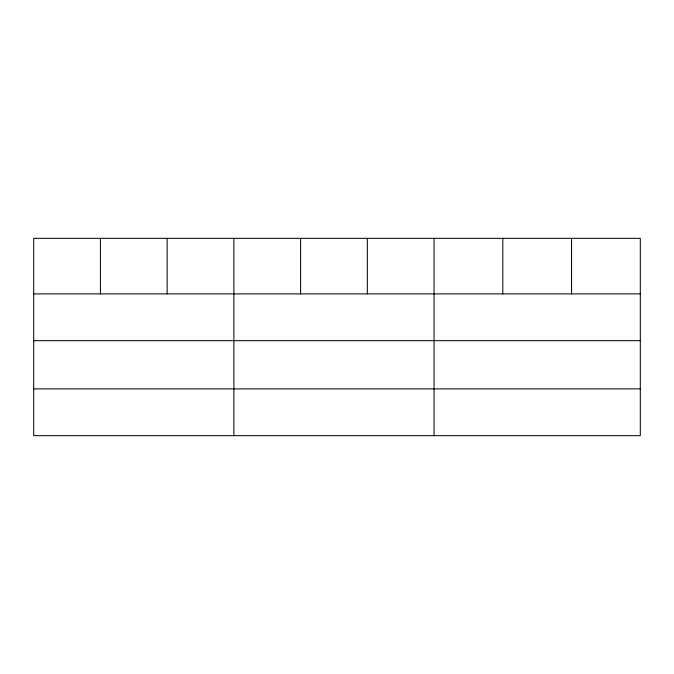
<?xml version="1.0" encoding="UTF-8"?>
<svg xmlns="http://www.w3.org/2000/svg" width="674" height="674" viewBox="0 0 674 674"><rect width="100%" height="100%" fill="white"/><g stroke="black" fill="none" stroke-linecap="round" stroke-linejoin="round"><path stroke-width="1.01" d="M640.3 340.673L640.3 238.326L33.7 238.326L33.7 435.674L640.3 435.674L640.3 340.673L33.7 340.673M33.7 293.889L640.3 293.889M33.7 388.881L640.3 388.881M571.552 238.326L571.552 293.889M502.804 238.326L502.804 293.889M434.056 238.326L434.056 435.674M367.33 238.326L367.33 293.889M300.604 238.326L300.604 293.889M233.878 238.326L233.878 435.674M167.152 238.326L167.152 293.889M100.426 238.326L100.426 293.889"/></g></svg>
